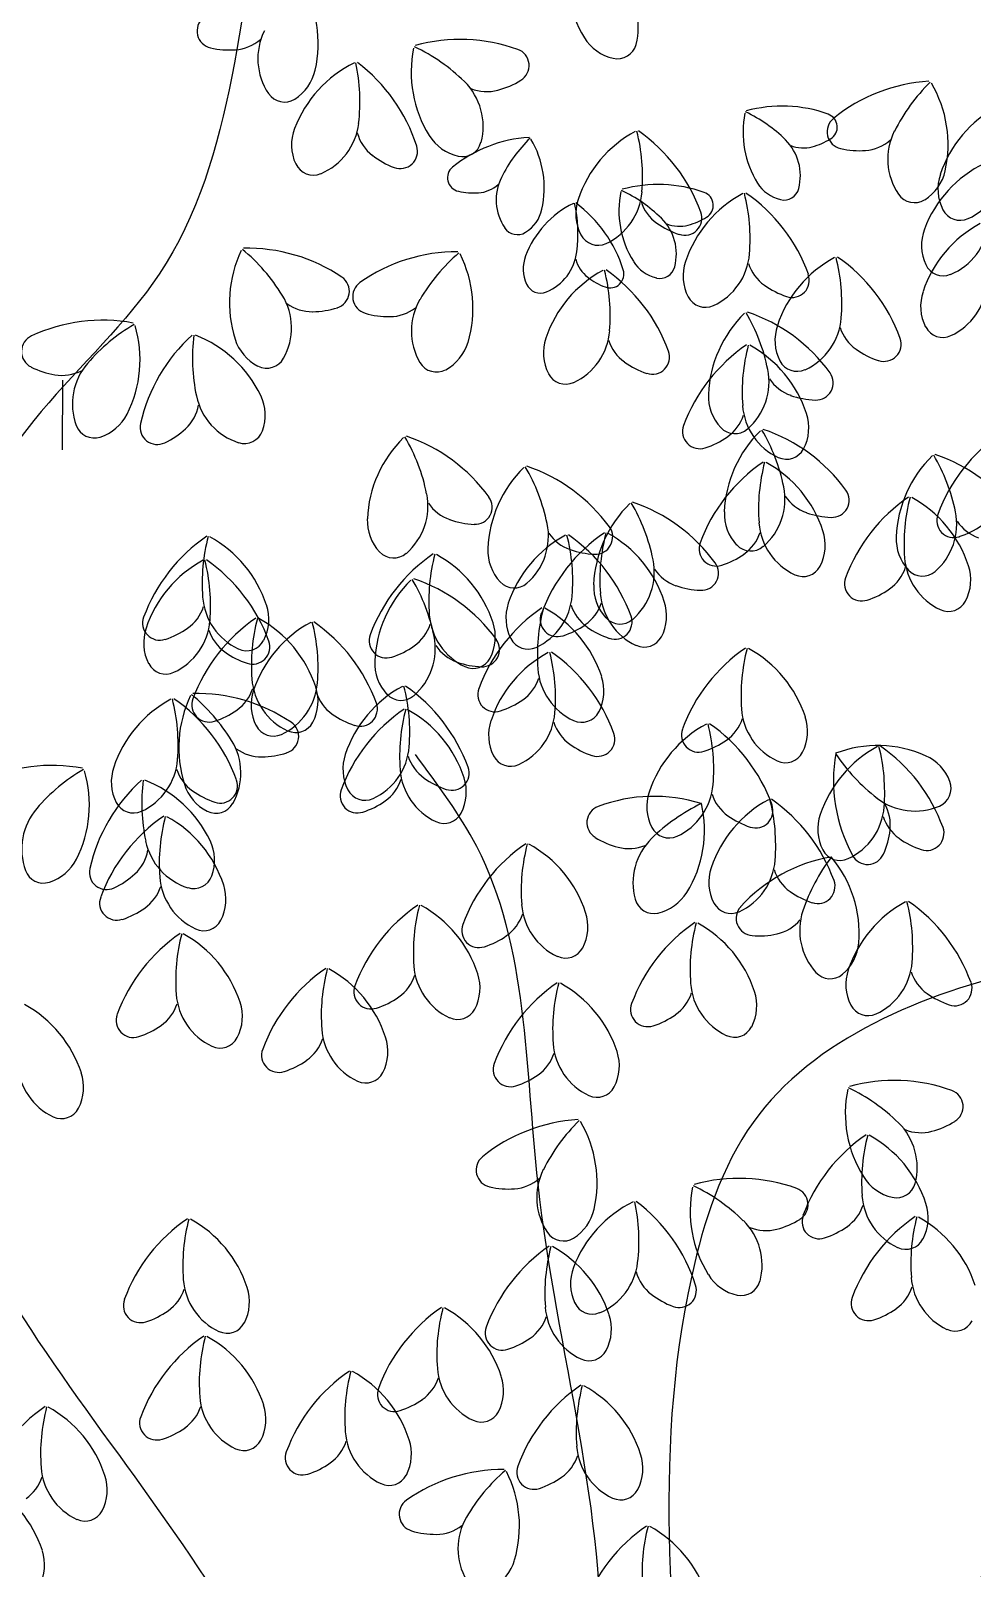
# Model space of a CAD drawing. Header units: millimetres. Extents: x 87938 to 265635, y 330093 to 434310.
# Drawn here: x 133716 to 134368, y 386175 to 387241 of the extents above; entities that cross this region are included whole.
import ezdxf

# ---------------------------------------------------------------- set-up
doc = ezdxf.new("R2010")
doc.units = ezdxf.units.MM

# ---------------------------------------------------------------- blocks, each defined once
blk = doc.blocks.new('A$C375B4AEE')
blk.add_line((5267.3, 5427.1), (5267.6, 5475.3))
for centre, radius, start, end in [((5700, 5756.6), 83.7, 168.5702, 211.718), ((5360.7, 5708.4), 83.7, 347.348, 30.4958), ((5622.7, 5719.1), 43.4, 345.1277, 45.5061), ((5372.4, 5717.2), 11.9, 128.9154, 257.8449), ((5384.9, 5733.7), 29.6, 274.2972, 311.1369), ((5446, 5698.1), 43.4, 153.5598, 213.9383), ((5542.8, 5594.2), 117.2, 70.1506, 105.4264), ((5655.8, 5729.3), 31.8, 211.718, 257.1334), ((5382.7, 5763), 58.9, 257.41, 274.2972), ((5592.5, 5688.8), 83.7, 168.5703, 211.718), ((5456.8, 5591.7), 126.8, 45.5062, 64.6389), ((5578.6, 5693.3), 11.9, 301.2211, 70.1507), ((5651.7, 5711.3), 13.3, 257.1334, 345.1277), ((5506.3, 5620), 83.7, 116.1314, 159.2791), ((5411.3, 5697), 31.8, 301.9326, 347.348), ((5346.5, 5668.4), 126.8, 353.0673, 12.2001), ((5401, 5601.8), 117.2, 17.7118, 52.9875), ((5515.3, 5651.2), 43.4, 345.1277, 45.5062), ((5553.9, 5733.2), 58.9, 284.7688, 301.656), ((5874.9, 5565.5), 117.2, 93.6396, 128.9153), ((5957.1, 5591.2), 126.8, 134.427, 153.5598), ((5797, 5638.6), 83.7, 347.348, 30.4957), ((5421.1, 5681.3), 13.3, 213.9383, 301.9326), ((5561.3, 5704.8), 29.6, 247.9291, 284.7688), ((5805.6, 5647), 66.9, 168.5702, 211.718), ((5697, 5569.4), 101.5, 45.5062, 64.6389), ((5765.8, 5571.4), 93.8, 70.1506, 105.4264), ((5794.4, 5650.6), 9.54, 301.221, 70.1506), ((5954.7, 5591.3), 83.7, 118.3445, 161.4924), ((5457.7, 5638.4), 31.8, 159.2792, 204.6946), ((5429.4, 5658.4), 43.4, 292.6888, 353.0673), ((5500, 5654.5), 29.6, 195.4903, 232.3299), ((5703.8, 5574), 83.7, 118.3445, 161.4924), ((5542.3, 5616.2), 126.8, 355.2804, 14.4133), ((5599.3, 5551.7), 117.2, 19.925, 55.2007), ((5808.8, 5647.4), 11.9, 128.9154, 257.845), ((5882.3, 5628.4), 43.4, 153.5598, 213.9383), ((5501.3, 5633.8), 11.9, 248.7823, 17.7116), ((5548.4, 5661.5), 31.8, 211.718, 257.1334), ((5596.4, 5549.9), 93.8, 93.6396, 128.9153), ((5544.3, 5643.5), 13.3, 257.1334, 345.1277), ((5662.2, 5570.5), 101.5, 134.427, 153.5598), ((5534.1, 5608.4), 66.9, 347.348, 30.4958), ((5743.7, 5617), 34.7, 345.1277, 45.5062), ((5780.6, 5659.9), 23.7, 247.9291, 284.7688), ((5774.6, 5682.6), 47.1, 284.7688, 301.656), ((5821.3, 5664), 29.6, 274.2972, 311.1369), ((5517.9, 5677.7), 58.9, 232.3299, 249.2171), ((5819.1, 5693.2), 58.9, 257.41, 274.2972), ((5942.6, 5550.3), 83.7, 116.1314, 159.2791), ((5441, 5630.7), 13.3, 204.6945, 292.6888), ((5543.5, 5615.5), 9.54, 128.9155, 257.8449), ((5602.4, 5600.2), 34.7, 153.5598, 213.9384), ((5847.7, 5627.3), 31.8, 301.9326, 347.348), ((5905.5, 5607.7), 31.8, 161.4923, 206.9078), ((5876.4, 5626.6), 43.4, 294.9021, 355.2806), ((5551.8, 5652.1), 47.1, 257.41, 274.2972), ((5553.5, 5628.7), 23.7, 274.2972, 311.1369), ((5625.5, 5609.3), 43.4, 294.9021, 355.2806), ((5719.6, 5592.8), 66.9, 168.5702, 211.718), ((5611, 5515.1), 101.5, 45.5062, 64.6389), ((5679.9, 5517.1), 93.8, 70.1506, 105.4264), ((5778.2, 5530.9), 83.7, 118.3445, 161.4924), ((5708.5, 5596.4), 9.54, 301.221, 70.1506), ((5616.8, 5573.2), 126.8, 355.2804, 14.4133), ((5673.8, 5508.7), 117.2, 19.925, 55.2007), ((5770.3, 5625.2), 25.4, 211.7179, 257.1334), ((5767, 5610.8), 10.7, 257.1334, 345.1275), ((5857.4, 5611.6), 13.3, 213.9383, 301.9325), ((5650.6, 5537.7), 66.9, 116.1314, 159.2792), ((5574.6, 5599.3), 25.4, 301.9326, 347.3479), ((5522.8, 5576.5), 101.5, 353.0673, 12.2001), ((5654.6, 5590.4), 31.8, 161.4923, 206.9078), ((5566.4, 5523.2), 93.8, 17.7118, 52.9875), ((5696.2, 5608.2), 29.6, 197.7032, 234.5433), ((5889, 5599.4), 13.3, 206.908, 294.9021), ((5713.2, 5632.1), 58.9, 234.5432, 251.4304), ((5657.8, 5562.7), 34.7, 345.1277, 45.5062), ((5694.7, 5605.6), 23.7, 247.9291, 284.7688), ((5698.3, 5587.6), 11.9, 250.9955, 19.9245), ((5688.7, 5628.3), 47.1, 284.7688, 301.656), ((5942.7, 5510.1), 83.7, 118.3445, 161.4924), ((5865.7, 5588.6), 43.4, 292.6888, 353.0673), ((5582.4, 5586.8), 10.7, 213.9382, 301.9326), ((5638.2, 5582.1), 13.3, 206.908, 294.9021), ((5894.1, 5568.6), 31.8, 159.2791, 204.6946), ((5466.6, 5529.1), 83.7, 154.4733, 197.621), ((5311.3, 5468), 126.8, 31.4092, 50.542), ((5395.3, 5449.5), 117.2, 56.0537, 91.3294), ((5540.8, 5447.1), 117.2, 89.873, 125.1487), ((5624.5, 5467.3), 126.8, 130.6604, 149.7931), ((5467.9, 5525.1), 83.7, 343.5813, 26.7291), ((5611.8, 5552.4), 25.4, 159.2791, 204.6945), ((5589.1, 5568.4), 34.7, 292.6889, 353.0673), ((5699.9, 5566.3), 43.4, 294.9021, 355.2806), ((5681.4, 5477.7), 83.7, 118.3446, 161.4923), ((5645.6, 5565.4), 23.7, 195.4903, 232.33), ((5519.9, 5519.9), 126.8, 355.2804, 14.4133), ((5646.6, 5548.8), 9.54, 248.7821, 17.7116), ((5576.9, 5455.4), 117.2, 19.925, 55.2007), ((5684.3, 5570.9), 25.4, 211.7179, 257.1334), ((5681, 5556.5), 10.7, 257.1334, 345.1275), ((5729, 5547.4), 31.8, 161.4923, 206.9078), ((5770.6, 5565.2), 29.6, 197.7032, 234.5432), ((5841.8, 5486.6), 83.7, 118.3445, 161.4924), ((5680.3, 5528.8), 126.8, 355.2804, 14.4133), ((5737.3, 5464.3), 117.2, 19.925, 55.2007), ((5877.3, 5560.9), 13.3, 204.6945, 292.6888), ((5454.1, 5536.8), 11.9, 287.1241, 56.0536), ((5480.2, 5533.2), 11.9, 125.1483, 254.0782), ((5598.4, 5546.3), 10.7, 204.6944, 292.6889), ((5659.9, 5583.9), 47.1, 232.3299, 249.2171), ((5787.6, 5589.1), 58.9, 234.5432, 251.4303), ((5772.7, 5544.5), 11.9, 250.9955, 19.9246), ((5864.4, 5545.5), 43.4, 294.9021, 355.2806), ((5382.5, 5511.5), 43.4, 331.0307, 31.4092), ((5552.4, 5509.3), 43.4, 149.7932, 210.1718), ((5712.6, 5539.1), 13.3, 206.908, 294.9021), ((5893.5, 5526.5), 31.8, 161.4923, 206.9078), ((5440.2, 5552.3), 29.6, 233.8321, 270.6718), ((5439.9, 5581.6), 58.9, 270.6718, 287.559), ((5493.5, 5578.2), 58.9, 253.6434, 270.5305), ((5493.8, 5548.9), 29.6, 270.5305, 307.3702), ((5798.3, 5461.9), 83.7, 134.4245, 177.5723), ((5631.5, 5457.7), 126.8, 11.3604, 30.4932), ((5704.1, 5411.5), 117.2, 36.0049, 71.2807), ((5295, 5399.6), 117.2, 79.5426, 114.8184), ((5381, 5404.5), 126.8, 120.3301, 139.4629), ((5237.3, 5489.5), 83.7, 333.251, 16.3988), ((5603.1, 5513.1), 43.4, 294.902, 355.2806), ((5792.6, 5503), 31.8, 161.4923, 206.9078), ((5763.5, 5521.9), 43.4, 294.902, 355.2806), ((5834.1, 5520.8), 29.6, 197.7032, 234.5433), ((5877.1, 5518.2), 13.3, 206.908, 294.9021), ((5250.8, 5495.1), 11.9, 114.8184, 243.748), ((5435.6, 5419.4), 117.2, 131.9815, 167.2572), ((5484.1, 5490.5), 126.8, 172.7689, 191.9017), ((5329.2, 5428.4), 83.7, 25.6899, 68.8377), ((5417.1, 5513.4), 31.8, 197.6211, 243.0365), ((5517.7, 5510.5), 31.8, 298.1659, 343.5814), ((5632.2, 5494.2), 31.8, 161.4923, 206.9078), ((5673.7, 5512), 29.6, 197.7032, 234.5433), ((5807.4, 5403.1), 117.2, 124.41, 159.6857), ((5864.9, 5467.2), 126.8, 165.1973, 184.3302), ((5703.1, 5426.1), 83.7, 18.1183, 61.2661), ((5836.3, 5500.2), 11.9, 250.9955, 19.9246), ((5317.5, 5458.7), 43.4, 139.4629, 199.8414), ((5408.8, 5496.9), 13.3, 243.0365, 331.0308), ((5526.4, 5494.2), 13.3, 210.1714, 298.166), ((5690.7, 5535.8), 58.9, 234.5432, 251.4304), ((5675.9, 5491.3), 11.9, 250.9955, 19.9245), ((5776.1, 5494.7), 13.3, 206.908, 294.9021), ((5851.1, 5544.7), 58.9, 234.5432, 251.4303), ((5272, 5537), 58.9, 243.313, 260.2002), ((5267, 5508.2), 29.6, 260.2002, 297.0399), ((5615.7, 5485.8), 13.3, 206.908, 294.9021), ((5713.3, 5474.2), 43.4, 310.982, 11.3604), ((5781.5, 5492.7), 29.6, 213.7834, 250.6231), ((5789.3, 5473.4), 11.9, 267.0753, 36.0051), ((5746.5, 5464.1), 31.8, 177.5723, 222.9878), ((5332.5, 5463.4), 29.6, 312.6391, 349.4788), ((5402.5, 5473.3), 43.4, 191.9017, 252.2802), ((5376, 5450.9), 31.8, 340.2745, 25.6899), ((5781.6, 5460.9), 43.4, 184.3302, 244.7087), ((5791.2, 5520.3), 58.9, 250.6231, 267.5103), ((5283.6, 5466.1), 31.8, 287.8356, 333.2509), ((5332.9, 5442.6), 11.9, 167.2572, 296.1869), ((5710.9, 5460.3), 29.6, 305.0674, 341.9073), ((5752.4, 5442.2), 31.8, 332.7028, 18.1184), ((5289.3, 5448.5), 13.3, 199.8412, 287.8355), ((5312.6, 5484.9), 58.9, 295.7519, 312.6391), ((5393.3, 5444.7), 13.3, 252.2802, 340.2746), ((5562.1, 5375.7), 83.7, 134.4245, 177.5723), ((5395.2, 5371.6), 126.8, 11.3604, 30.4932), ((5467.9, 5325.4), 117.2, 36.0049, 71.2807), ((5708.7, 5439.7), 11.9, 159.6854, 288.6153), ((5694.1, 5484.3), 58.9, 288.1803, 305.0675), ((5733, 5451.5), 13.3, 222.9877, 310.9819), ((5809.3, 5380.5), 83.7, 134.4245, 177.5723), ((5642.5, 5376.4), 126.8, 11.3604, 30.4932), ((5715.1, 5330.2), 117.2, 36.0049, 71.2807), ((5983.4, 5341.6), 117.2, 124.4099, 159.6857), ((5768.8, 5433.8), 13.3, 244.7085, 332.7027), ((5928.4, 5363.2), 83.7, 134.4245, 177.5723), ((5761.5, 5359), 126.8, 11.3604, 30.4932), ((5834.2, 5312.8), 117.2, 36.0049, 71.2807), ((5645.5, 5355), 83.7, 134.4245, 177.5723), ((5478.6, 5350.9), 126.8, 11.3604, 30.4932), ((5551.3, 5304.7), 117.2, 36.0049, 71.2807), ((5818.8, 5321.8), 117.2, 124.4099, 159.6857), ((5876.2, 5386), 126.8, 165.1974, 184.3302), ((5714.5, 5344.8), 83.7, 18.1183, 61.2661), ((5477, 5388), 43.4, 310.9819, 11.3604), ((5553, 5387.3), 11.9, 267.0754, 36.005), ((5724.3, 5392.8), 43.4, 310.982, 11.3604), ((5792.5, 5411.4), 29.6, 213.7834, 250.6231), ((5800.3, 5392.1), 11.9, 267.0753, 36.0051), ((5919.6, 5297.6), 117.2, 124.4099, 159.6857), ((5977, 5361.8), 126.8, 165.1974, 184.3302), ((5815.3, 5320.6), 83.7, 18.1183, 61.2661), ((5545.3, 5406.6), 29.6, 213.7834, 250.6231), ((5718.8, 5330), 83.7, 134.4245, 177.5723), ((5552, 5325.9), 126.8, 11.3604, 30.4932), ((5624.6, 5279.7), 117.2, 36.0049, 71.2807), ((5757.5, 5382.7), 31.8, 177.5723, 222.9878), ((5802.2, 5439), 58.9, 250.6231, 267.5103), ((5843.3, 5375.5), 43.4, 310.982, 11.3604), ((5884.7, 5378.1), 11.9, 159.6854, 288.6153), ((5510.2, 5377.9), 31.8, 177.5723, 222.9877), ((5555, 5434.2), 58.9, 250.6231, 267.5103), ((5560.5, 5367.3), 43.4, 310.9819, 11.3604), ((5708.9, 5272.9), 117.2, 124.4099, 159.6857), ((5636.5, 5366.6), 11.9, 267.0753, 36.0051), ((5722.3, 5379), 29.6, 305.0674, 341.9073), ((5793, 5379.7), 43.4, 184.3302, 244.7087), ((5763.8, 5361), 31.8, 332.7028, 18.1184), ((5911.6, 5394), 29.6, 213.7834, 250.6231), ((5870.1, 5422.8), 58.9, 288.1803, 305.0675), ((5433.4, 5270.4), 117.2, 124.4099, 159.6857), ((5490.8, 5334.6), 126.8, 165.1974, 184.3302), ((5329, 5293.4), 83.7, 18.1183, 61.2661), ((5655.4, 5294.1), 83.7, 118.3446, 161.4923), ((5628.7, 5385.8), 29.6, 213.7834, 250.6231), ((5493.9, 5336.3), 126.8, 355.2805, 14.4133), ((5550.9, 5271.8), 117.2, 19.925, 55.2007), ((5766.3, 5337), 126.8, 165.1974, 184.3302), ((5604.6, 5295.9), 83.7, 18.1183, 61.2661), ((5720.1, 5358.4), 11.9, 159.6854, 288.6153), ((5744, 5370.2), 13.3, 222.9877, 310.9819), ((5876.5, 5365.4), 31.8, 177.5723, 222.9878), ((5404.5, 5276.8), 83.7, 118.3446, 161.4923), ((5243.1, 5319), 126.8, 355.2805, 14.4133), ((5300.1, 5254.5), 117.2, 19.925, 55.2007), ((5590.3, 5258.2), 117.2, 124.4099, 159.6857), ((5496.7, 5365.4), 13.3, 222.9876, 310.9819), ((5647.8, 5322.3), 126.8, 165.1974, 184.3302), ((5486, 5281.1), 83.7, 18.1183, 61.2661), ((5593.7, 5357.2), 31.8, 177.5723, 222.9877), ((5638.4, 5413.5), 58.9, 250.6231, 267.5103), ((5633.8, 5342.3), 43.4, 310.982, 11.3604), ((5709.8, 5341.6), 11.9, 267.0753, 36.0051), ((5705.5, 5403), 58.9, 288.1803, 305.0675), ((5893.8, 5355.5), 43.4, 184.3302, 244.7087), ((5473, 5226.7), 117.2, 36.0049, 71.2807), ((5702, 5360.8), 29.6, 213.7834, 250.6231), ((5780.2, 5352.5), 13.3, 244.7085, 332.7027), ((5820.9, 5334.2), 11.9, 159.6854, 288.6153), ((5823.1, 5354.8), 29.6, 305.0674, 341.9073), ((5863, 5352.8), 13.3, 222.9877, 310.9819), ((5864.6, 5336.8), 31.8, 332.7028, 18.1184), ((5567.2, 5277), 83.7, 134.4245, 177.5723), ((5400.3, 5272.9), 126.8, 11.3604, 30.4932), ((5580.2, 5344.6), 13.3, 222.9876, 310.9819), ((5667, 5332.2), 31.8, 177.5723, 222.9878), ((5683.1, 5330.7), 43.4, 184.3302, 244.7087), ((5711.7, 5388.5), 58.9, 250.6231, 267.5103), ((5806.3, 5378.8), 58.9, 288.1803, 305.0675), ((5336.9, 5327.6), 29.6, 305.0674, 341.9073), ((5407.6, 5328.3), 43.4, 184.3302, 244.7086), ((5378.4, 5309.6), 31.8, 332.7028, 18.1184), ((5665.5, 5220.8), 117.2, 124.4099, 159.6857), ((5606.2, 5310.6), 31.8, 161.4923, 206.9078), ((5577.1, 5329.5), 43.4, 294.902, 355.2805), ((5723, 5284.9), 126.8, 165.1974, 184.3302), ((5561.2, 5243.8), 83.7, 18.1183, 61.2661), ((5647.8, 5328.4), 29.6, 197.7034, 234.5432), ((5612.4, 5330.1), 29.6, 305.0674, 341.9073), ((5653.9, 5312), 31.8, 332.7028, 18.1184), ((5881, 5328.3), 13.3, 244.7085, 332.7027), ((5334.6, 5307), 11.9, 159.6855, 288.6153), ((5326.2, 5312.2), 43.4, 294.902, 355.2805), ((5467.5, 5213.7), 117.2, 124.4099, 159.6857), ((5524.9, 5277.8), 126.8, 165.1974, 184.3302), ((5479, 5233.8), 83.7, 118.3446, 161.4923), ((5363.1, 5236.7), 83.7, 18.1183, 61.2661), ((5317.5, 5276), 126.8, 355.2805, 14.4133), ((5374.5, 5211.5), 117.2, 19.925, 55.2007), ((5493.9, 5315.4), 29.6, 305.0674, 341.9073), ((5564.6, 5316), 43.4, 184.3302, 244.7086), ((5535.3, 5297.3), 31.8, 332.7028, 18.1184), ((5610.1, 5309.5), 11.9, 159.6854, 288.6153), ((5595.6, 5354.1), 58.9, 288.1803, 305.0675), ((5653.5, 5319.6), 13.3, 222.9877, 310.9819), ((5649.9, 5307.7), 11.9, 250.9954, 19.9249), ((5355.3, 5293.3), 31.8, 161.4923, 206.9078), ((5320.1, 5351.6), 58.9, 288.1803, 305.0675), ((5396.9, 5311.1), 29.6, 197.7034, 234.5432), ((5394.8, 5301.1), 13.3, 244.7086, 332.7027), ((5491.6, 5294.7), 11.9, 159.6855, 288.6153), ((5482.1, 5289.3), 43.4, 310.9819, 11.3604), ((5558.1, 5288.6), 11.9, 267.0754, 36.005), ((5589.7, 5302.2), 13.3, 206.9077, 294.902), ((5664.8, 5352.2), 58.9, 234.5431, 251.4304), ((5670.3, 5303.6), 13.3, 244.7085, 332.7027), ((5413.9, 5334.9), 58.9, 234.5431, 251.4303), ((5399, 5290.4), 11.9, 250.9953, 19.9249), ((5477, 5339.3), 58.9, 288.1803, 305.0675), ((5550.4, 5307.9), 29.6, 213.7834, 250.6231), ((5643.5, 5212.9), 83.7, 118.3446, 161.4923), ((5482, 5255.1), 126.8, 355.2805, 14.4133), ((5539, 5190.6), 117.2, 19.925, 55.2007), ((5806.6, 5192.9), 117.2, 124.4099, 159.6857), ((5864.1, 5257), 126.8, 165.1974, 184.3302), ((5702.3, 5215.9), 83.7, 18.1183, 61.2661), ((5338.9, 5284.9), 13.3, 206.9077, 294.9021), ((5515.3, 5279.2), 31.8, 177.5723, 222.9877), ((5560.1, 5335.5), 58.9, 250.6231, 267.5103), ((5551.7, 5288.8), 13.3, 244.7086, 332.7027), ((5639.8, 5278.6), 43.4, 184.3302, 244.7087), ((5441.7, 5271.5), 43.4, 184.3302, 244.7086), ((5400.6, 5269.1), 43.4, 294.902, 355.2805), ((5542.5, 5189.4), 83.7, 118.3446, 161.4923), ((5381, 5231.6), 126.8, 355.2805, 14.4133), ((5438, 5167.1), 117.2, 19.925, 55.2007), ((5569.1, 5278), 29.6, 305.0674, 341.9073), ((5610.5, 5259.9), 31.8, 332.7028, 18.1184), ((5382.1, 5180.5), 83.7, 118.3446, 161.4923), ((5220.6, 5222.8), 126.8, 355.2805, 14.4133), ((5277.6, 5158.3), 117.2, 19.925, 55.2007), ((5431.5, 5220.6), 83.7, 154.4733, 197.6211), ((5276.1, 5159.5), 126.8, 31.4092, 50.542), ((5368.7, 5250.3), 11.9, 159.6855, 288.6153), ((5360.2, 5141), 117.2, 56.0537, 91.3294), ((5371, 5270.9), 29.6, 305.0674, 341.9073), ((5429.7, 5250.2), 31.8, 161.4923, 206.9078), ((5412.5, 5252.8), 31.8, 332.7028, 18.1184), ((5471.3, 5268), 29.6, 197.7034, 234.5432), ((5501.8, 5266.7), 13.3, 222.9876, 310.9819), ((5566.8, 5257.4), 11.9, 159.6854, 288.6153), ((5552.2, 5302), 58.9, 288.1803, 305.0675), ((5354.2, 5294.9), 58.9, 288.1803, 305.0675), ((5488.3, 5291.9), 58.9, 234.5431, 251.4304), ((5570.2, 5150.7), 117.2, 124.4099, 159.6857), ((5473.5, 5247.4), 11.9, 250.9953, 19.9249), ((5627.6, 5214.9), 126.8, 165.1974, 184.3302), ((5465.9, 5173.7), 83.7, 18.1183, 61.2661), ((5565.1, 5248.3), 43.4, 294.902, 355.2805), ((5626.9, 5251.5), 13.3, 244.7085, 332.7027), ((5780.8, 5250.7), 43.4, 184.3302, 244.7087), ((5751.6, 5232), 31.8, 332.7028, 18.1184), ((5413.3, 5241.9), 13.3, 206.9077, 294.9021), ((5419, 5228.4), 11.9, 287.1241, 56.0538), ((5428.9, 5244.4), 13.3, 244.7086, 332.7027), ((5594.2, 5229.4), 31.8, 161.4923, 206.9078), ((5635.8, 5247.2), 29.6, 197.7034, 234.5432), ((5753, 5163.3), 83.7, 118.3446, 161.4923), ((5707.9, 5229.4), 11.9, 159.6854, 288.6153), ((5591.6, 5205.5), 126.8, 355.2805, 14.4133), ((5648.6, 5141), 117.2, 19.925, 55.2007), ((5710.2, 5250.1), 29.6, 305.0674, 341.9073), ((5347.4, 5203), 43.4, 331.0307, 31.4092), ((5464.2, 5224.8), 43.4, 294.902, 355.2805), ((5652.8, 5271), 58.9, 234.5431, 251.4304), ((5638, 5226.5), 11.9, 250.9954, 19.9249), ((5693.3, 5274.1), 58.9, 288.1803, 305.0675), ((5871.5, 5147.7), 83.7, 118.3446, 161.4923), ((5831.9, 5140.7), 81.4, 65.9099, 110.9773), ((5710, 5189.9), 126.8, 355.2805, 14.4133), ((5767, 5125.4), 117.2, 19.925, 55.2007), ((5303.8, 5215.9), 43.4, 294.902, 355.2805), ((5405.1, 5243.8), 29.6, 233.8322, 270.6718), ((5404.8, 5273.1), 58.9, 270.6718, 287.559), ((5493.3, 5205.9), 31.8, 161.4923, 206.9078), ((5534.9, 5223.7), 29.6, 197.7034, 234.5432), ((5577.8, 5221), 13.3, 206.9077, 294.902), ((5768, 5223.5), 13.3, 244.7085, 332.7027), ((5911.2, 5198.3), 109.9, 170.3912, 208.3763), ((5908.8, 5286.2), 126.8, 213.299, 232.4318), ((5852.3, 5185.9), 31.8, 20.8044, 66.2198), ((5259.9, 5091.1), 117.2, 79.5426, 114.8184), ((5345.8, 5096.1), 126.8, 120.3301, 139.4629), ((5202.2, 5181), 83.7, 333.251, 16.3987), ((5332.9, 5197), 31.8, 161.4923, 206.9078), ((5374.5, 5214.8), 29.6, 197.7034, 234.5432), ((5544.4, 5208.6), 43.4, 184.3302, 244.7086), ((5551.9, 5247.5), 58.9, 234.5431, 251.4304), ((5537, 5203), 11.9, 250.9953, 19.9249), ((5515.2, 5189.9), 31.8, 332.7028, 18.1184), ((5400.5, 5111), 117.2, 131.9815, 167.2573), ((5449, 5182.1), 126.8, 172.769, 191.9018), ((5294.1, 5120), 83.7, 25.6898, 68.8377), ((5382, 5204.9), 31.8, 197.6211, 243.0364), ((5391.5, 5238.7), 58.9, 234.5431, 251.4303), ((5376.6, 5194.1), 11.9, 250.9953, 19.9249), ((5471.5, 5187.3), 11.9, 159.6855, 288.6153), ((5476.8, 5197.5), 13.3, 206.9077, 294.9021), ((5473.7, 5207.9), 29.6, 305.0674, 341.9073), ((5703.8, 5179.7), 31.8, 161.4923, 206.9078), ((5674.7, 5198.6), 43.4, 294.902, 355.2805), ((5745.4, 5197.5), 29.6, 197.7034, 234.5432), ((5869.5, 5192.4), 13.3, 292.8101, 20.8043), ((5282.4, 5150.3), 43.4, 139.4629, 199.8413), ((5316.4, 5188.7), 13.3, 206.9077, 294.9021), ((5373.6, 5188.5), 13.3, 243.0365, 331.0304), ((5456.9, 5231.9), 58.9, 288.1803, 305.0675), ((5642.4, 5168.7), 11.9, 109.9888, 238.9185), ((5676.9, 5077), 109.9, 72.5928, 110.578), ((5764.4, 5067.4), 126.8, 115.5007, 134.6335), ((5630.6, 5163.3), 81.4, 328.1116, 13.179), ((5796, 5110.9), 83.7, 118.3446, 161.4923), ((5747.5, 5176.9), 11.9, 250.9954, 19.9249), ((5634.5, 5153.1), 126.8, 355.2805, 14.4133), ((5691.5, 5088.6), 117.2, 19.925, 55.2007), ((5793.2, 5183.1), 43.4, 294.902, 355.2805), ((5857.9, 5220.1), 43.4, 232.4317, 292.8103), ((5811.1, 5167.1), 29.6, 353.1691, 30.0088), ((5403.7, 5076.5), 117.2, 124.4099, 159.6857), ((5461.1, 5140.6), 126.8, 165.1974, 184.3302), ((5299.4, 5099.4), 83.7, 18.1183, 61.2661), ((5531.6, 5181.4), 13.3, 244.7086, 332.7027), ((5762.4, 5221.4), 58.9, 234.5431, 251.4304), ((5822.3, 5164.2), 31.8, 161.4923, 206.9078), ((5863.9, 5182), 29.6, 197.7034, 234.5432), ((5667, 5208.6), 58.9, 238.4836, 255.3708), ((5705.8, 5126.8), 43.4, 134.6334, 195.0119), ((5687.4, 5171.4), 13.3, 206.9077, 294.902), ((5782.1, 5170.6), 58.9, 336.2819, 353.1691), ((5880.9, 5205.8), 58.9, 234.5431, 251.4304), ((5866, 5161.3), 11.9, 250.9954, 19.9249), ((5297.4, 5154.9), 29.6, 312.639, 349.4788), ((5367.3, 5164.9), 43.4, 191.9018, 252.2802), ((5340.8, 5142.5), 31.8, 340.2745, 25.69), ((5654.4, 5057.4), 117.2, 124.4099, 159.6857), ((5711.8, 5121.5), 126.8, 165.1974, 184.3302), ((5550.1, 5080.4), 83.7, 18.1183, 61.2661), ((5659.6, 5180.3), 29.6, 255.3708, 292.2105), ((5805.8, 5155.8), 13.3, 206.9077, 294.902), ((5825, 5151.6), 11.9, 207.7871, 336.7168), ((5254.1, 5140.1), 13.3, 199.8415, 287.8356), ((5248.5, 5157.7), 31.8, 287.8356, 333.2511), ((5297.8, 5134.2), 11.9, 167.2572, 296.1866), ((5746.8, 5127.3), 31.8, 161.4923, 206.9078), ((5717.7, 5146.2), 43.4, 294.902, 355.2805), ((5818.3, 5036.5), 109.9, 99.7313, 137.7165), ((5788.4, 5145.1), 29.6, 197.7034, 234.5432), ((5900.6, 5067.9), 126.8, 142.6392, 161.7719), ((5737.7, 5092.2), 81.4, 355.25, 40.3175), ((5277.5, 5176.5), 58.9, 295.7519, 312.6391), ((5377.9, 5134.3), 43.4, 184.3302, 244.7086), ((5358.2, 5136.3), 13.3, 252.2801, 340.2746), ((5348.7, 5115.6), 31.8, 332.7028, 18.1184), ((5790.5, 5124.5), 11.9, 250.9954, 19.9249), ((5304.9, 5113), 11.9, 159.6855, 288.6153), ((5307.2, 5133.7), 29.6, 305.0674, 341.9073), ((5676.8, 5119), 13.3, 195.0118, 283.006), ((5672.6, 5137), 31.8, 283.0061, 328.4215), ((5805.4, 5169), 58.9, 234.5431, 251.4304), ((5729.4, 5082.4), 126.8, 355.2805, 14.4133), ((5786.4, 5017.9), 117.2, 19.925, 55.2007), ((5290.4, 5157.6), 58.9, 288.1803, 305.0675), ((5579.7, 5014.9), 117.2, 124.4099, 159.6857), ((5637.1, 5079), 126.8, 165.1974, 184.3302), ((5475.4, 5037.9), 83.7, 18.1183, 61.2661), ((5557.9, 5114.6), 29.6, 305.0674, 341.9073), ((5628.6, 5115.2), 43.4, 184.3302, 244.7087), ((5599.4, 5096.5), 31.8, 332.7028, 18.1184), ((5730.4, 5119), 13.3, 206.9077, 294.902), ((5745.8, 5102.3), 11.9, 137.1272, 266.057), ((5821.3, 5094), 43.4, 161.7718, 222.1504), ((5890.9, 5040.1), 83.7, 118.3446, 161.4924), ((5365.1, 5107.1), 13.3, 244.7086, 332.7027), ((5555.7, 5094), 11.9, 159.6855, 288.6153), ((5771.4, 5002.7), 117.2, 124.4099, 159.6857), ((5828.8, 5066.8), 126.8, 165.1974, 184.3302), ((5667.1, 5025.6), 83.7, 18.1183, 61.2661), ((5755.8, 5120.5), 29.6, 282.5092, 319.349), ((5415.1, 4995.2), 117.2, 124.4099, 159.6857), ((5472.5, 5059.3), 126.8, 165.1974, 184.3302), ((5310.7, 5018.2), 83.7, 18.1183, 61.2661), ((5541.1, 5138.6), 58.9, 288.1803, 305.0675), ((5615.8, 5088.1), 13.3, 244.7085, 332.7027), ((5749.4, 5149.1), 58.9, 265.6221, 282.5093), ((5787.1, 5087.9), 31.8, 310.1445, 355.5599), ((5812.6, 5075.5), 43.4, 294.902, 355.2805), ((5515.9, 4971), 117.2, 124.4099, 159.6857), ((5573.3, 5035.1), 126.8, 165.1974, 184.3302), ((5411.5, 4994), 83.7, 18.1183, 61.2661), ((5483.2, 5072.1), 29.6, 305.0674, 341.9073), ((5553.9, 5072.7), 43.4, 184.3302, 244.7086), ((5524.7, 5054), 31.8, 332.7028, 18.1184), ((5799, 5073.8), 13.3, 222.1502, 310.1444), ((5841.7, 5056.6), 31.8, 161.4924, 206.9078), ((5883.3, 5074.4), 29.6, 197.7034, 234.5431), ((5481, 5051.5), 11.9, 159.6855, 288.6153), ((5676.2, 4961), 117.2, 124.4099, 159.6857), ((5733.6, 5025.2), 126.8, 165.1974, 184.3302), ((5571.9, 4984), 83.7, 18.1183, 61.2661), ((5674.9, 5059.9), 29.6, 305.0674, 341.9073), ((5745.6, 5060.5), 43.4, 184.3302, 244.7087), ((5716.4, 5041.8), 31.8, 332.7028, 18.1184), ((5900.3, 5098.3), 58.9, 234.5431, 251.4303), ((5885.4, 5053.7), 11.9, 250.9954, 19.9249), ((5200.8, 4969.2), 83.7, 18.1183, 61.2661), ((5318.6, 5052.4), 29.6, 305.0674, 341.9073), ((5389.3, 5053), 43.4, 184.3302, 244.7086), ((5360.1, 5034.3), 31.8, 332.7028, 18.1184), ((5466.4, 5096.1), 58.9, 288.1803, 305.0675), ((5541.1, 5045.6), 13.3, 244.7086, 332.7027), ((5672.6, 5039.2), 11.9, 159.6854, 288.6153), ((5825.2, 5048.3), 13.3, 206.9079, 294.9019), ((5316.3, 5031.7), 11.9, 159.6855, 288.6153), ((5658.1, 5083.8), 58.9, 288.1803, 305.0675), ((5301.8, 5076.4), 58.9, 288.1803, 305.0675), ((5376.5, 5025.8), 13.3, 244.7086, 332.7027), ((5419.4, 5028.2), 29.6, 305.0674, 341.9073), ((5490.1, 5028.8), 43.4, 184.3302, 244.7086), ((5460.9, 5010.1), 31.8, 332.7028, 18.1184), ((5732.8, 5033.3), 13.3, 244.7085, 332.7027), ((5417.1, 5007.5), 11.9, 159.6855, 288.6153), ((5579.7, 5018.2), 29.6, 305.0674, 341.9073), ((5650.4, 5018.8), 43.4, 184.3302, 244.7087), ((5621.2, 5000.1), 31.8, 332.7028, 18.1184), ((5279.4, 5004.1), 43.4, 184.3302, 244.7086), ((5402.6, 5052.2), 58.9, 288.1803, 305.0675), ((5577.5, 4997.6), 11.9, 159.6854, 288.6153), ((5250.1, 4985.4), 31.8, 332.7028, 18.1184), ((5477.3, 5001.6), 13.3, 244.7086, 332.7027), ((5562.9, 5042.2), 58.9, 288.1803, 305.0675), ((5843.5, 4872.8), 117.2, 70.1506, 105.4264), ((5637.6, 4991.7), 13.3, 244.7085, 332.7027), ((5893.2, 4967.4), 83.7, 168.5702, 211.718), ((5757.4, 4870.3), 126.8, 45.5061, 64.6389), ((5879.2, 4971.9), 11.9, 301.2209, 70.1506), ((5266.5, 4976.9), 13.3, 244.7086, 332.7027), ((5631.8, 4846), 117.2, 93.6396, 128.9153), ((5713.9, 4871.7), 126.8, 134.4271, 153.5598), ((5553.9, 4919.1), 83.7, 347.348, 30.4957), ((5815.9, 4929.8), 43.4, 345.1278, 45.5062), ((5862, 4983.4), 29.6, 247.9291, 284.7688), ((5854.5, 5011.8), 58.9, 284.7688, 301.656), ((5890.1, 4855.7), 117.2, 124.4099, 159.6857), ((5947.6, 4919.8), 126.8, 165.1974, 184.3302), ((5785.8, 4878.7), 83.7, 18.1183, 61.2661), ((5565.7, 4927.9), 11.9, 128.9154, 257.845), ((5578.2, 4944.5), 29.6, 274.2972, 311.137), ((5639.2, 4908.9), 43.4, 153.5598, 213.9382), ((5736.1, 4805), 117.2, 70.1506, 105.4264), ((5849.1, 4940.1), 31.8, 211.718, 257.1335), ((5576, 4973.7), 58.9, 257.41, 274.2972), ((5785.8, 4899.5), 83.7, 168.5702, 211.718), ((5650, 4802.4), 126.8, 45.5061, 64.6389), ((5771.8, 4904), 11.9, 301.221, 70.1506), ((5845, 4922.1), 13.3, 257.1335, 345.1277), ((5699.5, 4830.8), 83.7, 116.1313, 159.2791), ((5604.5, 4907.8), 31.8, 301.9325, 347.348), ((5539.8, 4879.2), 126.8, 353.0673, 12.2001), ((5594.2, 4812.5), 117.2, 17.7118, 52.9875), ((5793.7, 4912.9), 29.6, 305.0674, 341.9073), ((5864.3, 4913.5), 43.4, 184.3302, 244.7087), ((5835.1, 4894.8), 31.8, 332.7028, 18.1184), ((5420, 4797.5), 117.2, 124.4099, 159.6857), ((5477.4, 4861.6), 126.8, 165.1974, 184.3302), ((5315.7, 4820.5), 83.7, 18.1183, 61.2661), ((5708.5, 4862), 43.4, 345.1278, 45.5062), ((5747.1, 4943.9), 58.9, 284.7688, 301.656), ((5791.4, 4892.2), 11.9, 159.6854, 288.6153), ((5924.2, 4799), 117.2, 124.4099, 159.6857), ((5981.7, 4863.1), 126.8, 165.1974, 184.3302), ((5819.9, 4821.9), 83.7, 18.1183, 61.2661), ((5614.3, 4892.1), 13.3, 213.9383, 301.9326), ((5754.6, 4915.6), 29.6, 247.9291, 284.7688), ((5776.8, 4936.9), 58.9, 288.1803, 305.0675), ((5851.5, 4886.3), 13.3, 244.7085, 332.7027), ((5670.7, 4778.5), 117.2, 124.4099, 159.6857), ((5728.2, 4842.6), 126.8, 165.1974, 184.3302), ((5566.4, 4801.5), 83.7, 18.1183, 61.2661), ((5651, 4849.1), 31.8, 159.2792, 204.6947), ((5622.6, 4869.1), 43.4, 292.6888, 353.0673), ((5394.2, 4855.3), 43.4, 184.3302, 244.7086), ((5693.2, 4865.3), 29.6, 195.4901, 232.33), ((5694.5, 4844.6), 11.9, 248.7823, 17.712), ((5741.7, 4872.2), 31.8, 211.718, 257.1335), ((5737.5, 4854.3), 13.3, 257.1335, 345.1277), ((5898.4, 4856.8), 43.4, 184.3302, 244.7087), ((5321.3, 4834.1), 11.9, 159.6855, 288.6153), ((5323.5, 4854.7), 29.6, 305.0674, 341.9073), ((5365, 4836.6), 31.8, 332.7028, 18.1184), ((5711.1, 4888.5), 58.9, 232.3299, 249.2171), ((5825.5, 4835.5), 11.9, 159.6854, 288.6153), ((5827.7, 4856.2), 29.6, 305.0674, 341.9073), ((5306.7, 4878.7), 58.9, 288.1803, 305.0675), ((5596, 4736), 117.2, 124.4099, 159.6857), ((5653.4, 4800.1), 126.8, 165.1974, 184.3302), ((5491.7, 4759), 83.7, 18.1183, 61.2661), ((5574.3, 4835.7), 29.6, 305.0674, 341.9073), ((5644.9, 4836.3), 43.4, 184.3302, 244.7087), ((5634.2, 4841.4), 13.3, 204.6945, 292.6888), ((5615.7, 4817.6), 31.8, 332.7028, 18.1184), ((5810.9, 4880.1), 58.9, 288.1803, 305.0675), ((5381.4, 4828.2), 13.3, 244.7086, 332.7027), ((5572, 4815), 11.9, 159.6854, 288.6153), ((5885.6, 4829.6), 13.3, 244.7085, 332.7027), ((5431.4, 4716.2), 117.2, 124.4099, 159.6857), ((5488.8, 4780.4), 126.8, 165.1974, 184.3302), ((5327.1, 4739.2), 83.7, 18.1183, 61.2661), ((5557.4, 4859.7), 58.9, 288.1803, 305.0675), ((5632.1, 4809.1), 13.3, 244.7085, 332.7027), ((5532.2, 4692), 117.2, 124.4099, 159.6857), ((5589.6, 4756.2), 126.8, 165.1974, 184.3302), ((5427.9, 4715), 83.7, 18.1183, 61.2661), ((5499.5, 4793.2), 29.6, 305.0674, 341.9073), ((5570.2, 4793.8), 43.4, 184.3302, 244.7086), ((5541, 4775.1), 31.8, 332.7028, 18.1184), ((5497.3, 4772.5), 11.9, 159.6855, 288.6153), ((5692.5, 4682.1), 117.2, 124.4099, 159.6857), ((5749.9, 4746.2), 126.8, 165.1974, 184.3302), ((5588.2, 4705.1), 83.7, 18.1183, 61.2661), ((5321.5, 4667.3), 117.2, 124.4099, 159.6857), ((5378.9, 4731.4), 126.8, 165.1974, 184.3302), ((5217.1, 4690.3), 83.7, 18.1183, 61.2661), ((5334.9, 4773.4), 29.6, 305.0674, 341.9073), ((5405.6, 4774.1), 43.4, 184.3302, 244.7086), ((5376.4, 4755.3), 31.8, 332.7028, 18.1184), ((5482.7, 4817.2), 58.9, 288.1803, 305.0675), ((5332.6, 4752.8), 11.9, 159.6855, 288.6153), ((5557.4, 4766.6), 13.3, 244.7086, 332.7027), ((5318.1, 4797.4), 58.9, 288.1803, 305.0675), ((5506.4, 4749.9), 43.4, 184.3302, 244.7086), ((5477.2, 4731.2), 31.8, 332.7028, 18.1184), ((5392.8, 4746.9), 13.3, 244.7086, 332.7027), ((5433.4, 4728.6), 11.9, 159.6855, 288.6153), ((5435.7, 4749.2), 29.6, 305.0674, 341.9073), ((5666.7, 4739.9), 43.4, 184.3302, 244.7087), ((5637.5, 4721.2), 31.8, 332.7028, 18.1184), ((5295.7, 4725.1), 43.4, 184.3302, 244.7086), ((5418.9, 4773.2), 58.9, 288.1803, 305.0675), ((5573, 4603.3), 117.2, 89.873, 125.1487), ((5656.7, 4623.6), 126.8, 130.6604, 149.7932), ((5593.8, 4718.6), 11.9, 159.6854, 288.6153), ((5596, 4739.3), 29.6, 305.0674, 341.9073), ((5173.8, 4638.2), 83.7, 18.1183, 61.2661), ((5225, 4724.5), 29.6, 305.0674, 341.9073), ((5266.5, 4706.4), 31.8, 332.7028, 18.1184), ((5493.6, 4722.7), 13.3, 244.7086, 332.7027), ((5500.1, 4681.4), 83.7, 343.5813, 26.7291), ((5579.2, 4763.3), 58.9, 288.1803, 305.0675), ((5512.4, 4689.4), 11.9, 125.1488, 254.0784), ((5653.9, 4712.7), 13.3, 244.7085, 332.7027), ((5282.9, 4698), 13.3, 244.7086, 332.7027), ((5525.7, 4734.4), 58.9, 253.6434, 270.5305), ((5526, 4705.1), 29.6, 270.5305, 307.3702), ((5584.6, 4665.6), 43.4, 149.7932, 210.1716), ((5738.1, 4584.6), 117.2, 124.4099, 159.6857), ((5795.5, 4648.8), 126.8, 165.1974, 184.3302), ((5633.8, 4607.6), 83.7, 18.1183, 61.2661), ((5223.1, 4654.3), 31.8, 332.7028, 18.1184), ((5549.9, 4666.7), 31.8, 298.1659, 343.5814), ((5988.8, 4565.6), 117.2, 124.4099, 159.6857)]:
    blk.add_arc(centre, radius, start, end)
for points in [[(4240.6, 6701.9), (4422.9, 6944.7), (4757.1, 6929.5), (5091.3, 6884), (5319.1, 6777.8), (5501.4, 6459.2), (5471, 6049.5), (5410.3, 5837), (5334.3, 5548.8), (5197.6, 5336.3), (5212.8, 5199.8), (5136.8, 5472.9), (5015.3, 5715.7), (4878.6, 6049.5), (4924.2, 6383.3)], [(5888.5, 6971.1), (6386, 6653.1), (6206.9, 6434.4), (6266.6, 6056.8), (6624.8, 6156.1), (6863.6, 6215.8), (7002.9, 6156.1), (6983, 5957.4), (6983, 5619.5), (7301.4, 5579.7), (7341.2, 5500.2), (7500.4, 5540), (7858.6, 5619.5)], [(5575.5, 4323.7), (5639.3, 4578.6), (5596.7, 4918.4), (5554.2, 5152.1), (5511.7, 5215.8)], [(5256.5, 3920), (5213.9, 3707.6), (5277.7, 3558.9), (5362.8, 3389), (5447.9, 3282.8), (5490.4, 3112.8), (5554.2, 3261.5), (5618, 3367.7), (5554.2, 3580.2), (5532.9, 3856.3), (5469.1, 3962.5), (5469.1, 4175), (5405.3, 4578.6), (5235.2, 4833.5), (5107.6, 5003.4), (5001.3, 5109.6), (5001.3, 5130.9)], [(6107.1, 5088.4), (5937, 5067.1), (5745.6, 4960.9), (5703.1, 4854.7), (5703.1, 4472.3), (5724.3, 4153.7), (5809.4, 3771.4), (5873.2, 3707.6), (5894.5, 3537.7), (5851.9, 3304), (5979.5, 3346.5), (6022.1, 3665.1), (6043.3, 3792.6), (6277.3, 4068.7), (6341.1, 4302.4), (6341.1, 4429.9), (6319.8, 4536.1)], [(4729.5, 4704.2), (4690.4, 4274.9), (4670.9, 3962.7), (4690.4, 3728.6), (4749, 3572.5), (4768.6, 3377.4), (4827.2, 3221.3), (4905.3, 3006.6), (5003, 2753), (5003, 2635.9), (5120.2, 2538.3), (5159.3, 2518.8), (5198.3, 2616.4), (5322.3, 2858.8), (5335.1, 3104.2), (5217.9, 3318.8), (5178.8, 3435.9), (5100.7, 3435.9), (4924.8, 3396.9)]]:
    blk.add_spline(points, degree=3)

msp = doc.modelspace()

# ---------------------------------------------------------------- block references
msp.add_blockref('A$C375B4AEE', (128471, 381523.4))

doc.saveas('drawing.dxf')
